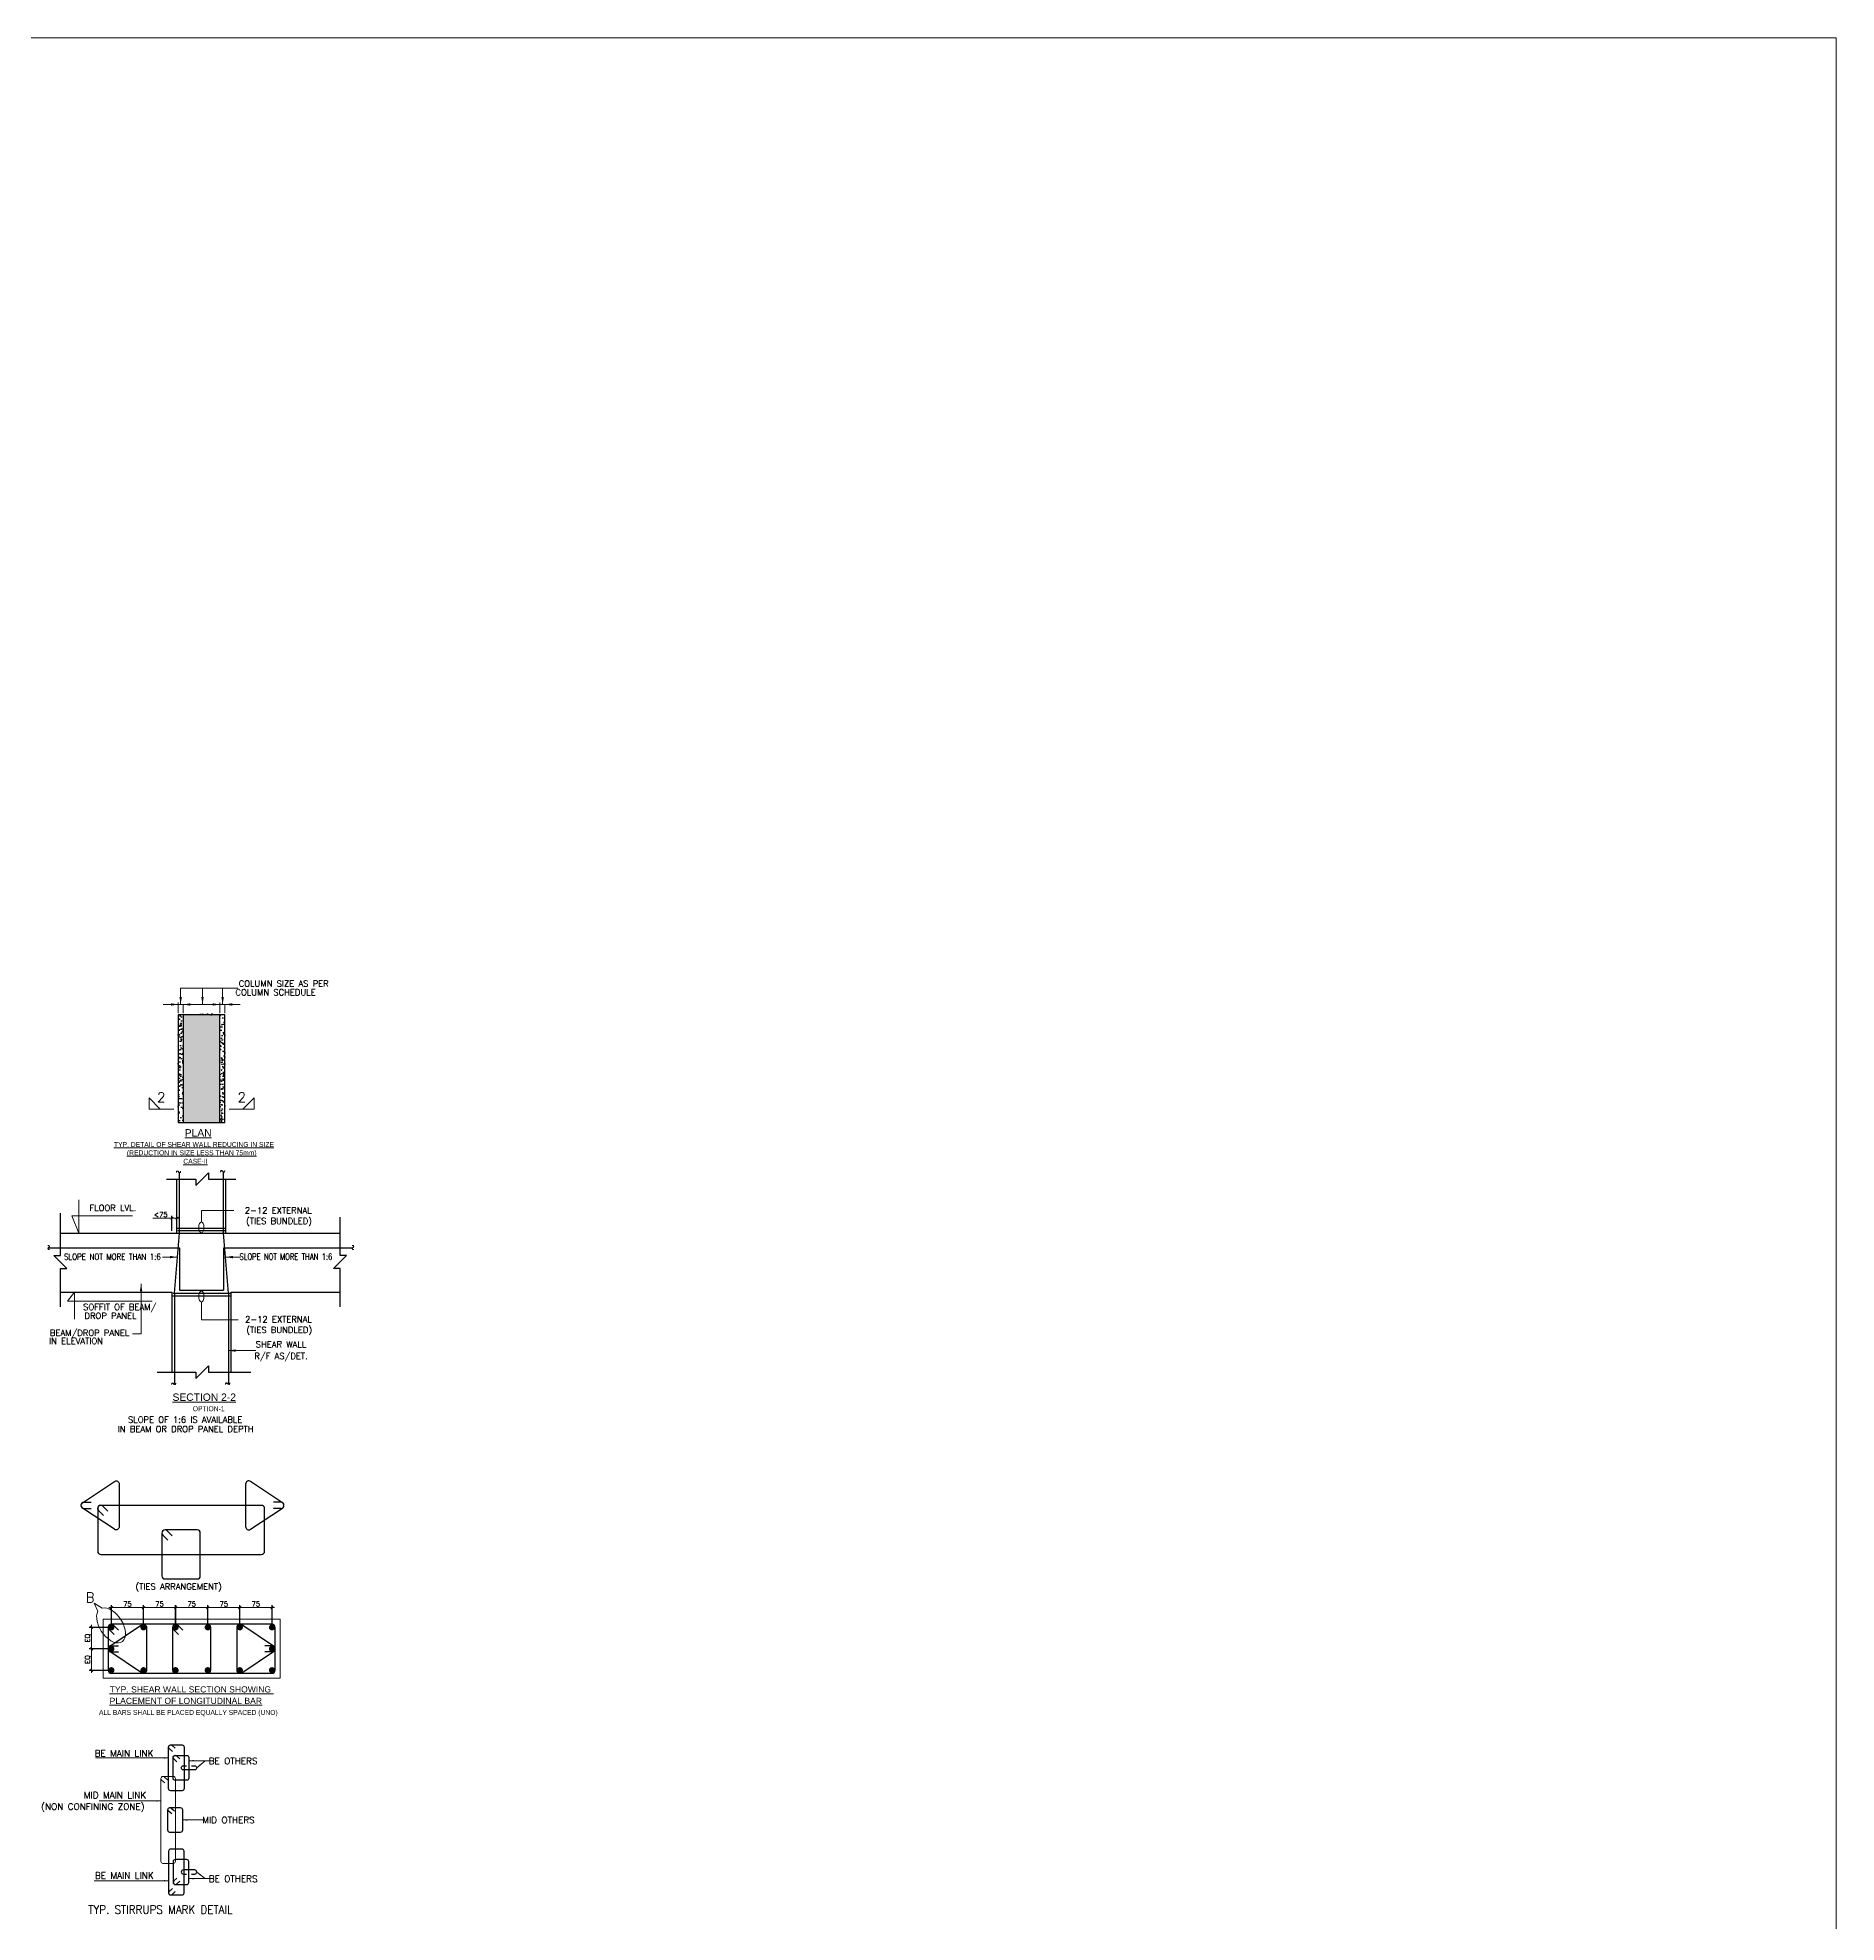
# Model space of a CAD drawing. Header units: millimetres. Extents: x 1123469 to 1752051, y -126924 to 196924.
# Drawn here: x 1678765 to 1752051, y -55358 to 21436 of the extents above; entities that cross this region are included whole.
import ezdxf
from ezdxf.enums import TextEntityAlignment as Align

# ---------------------------------------------------------------- set-up
doc = ezdxf.new("R2010")
doc.units = ezdxf.units.MM
doc.header["$LTSCALE"] = 500
doc.header["$MEASUREMENT"] = 0
doc.header["$PDMODE"] = 34
for name, pattern in [('1', [0]), ('ACAD_ISO04W100', [30, 24, -3, 0, -3]), ('DASHDOT', [1, 0.5, -0.25, 0, -0.25])]:
    doc.linetypes.add(name, pattern=pattern)
doc.layers.get('Defpoints').update_dxf_attribs({"lineweight": 0})
for name, color, linetype in [('beam', 4, '1'), ('GRID-STRUCTRE', 9, 'ACAD_ISO04W100'), ('Reinf', 4, 'Continuous')]:
    doc.layers.add(name, color=color, linetype=linetype)
for name, color, linetype, lineweight in [('DIAMENTION', 1, 'Continuous', 0), ('DIM', 1, 'Continuous', 20), ('HATCH', 1, 'Continuous', 5), ('LINE', 7, 'Continuous', 13), ('Omx-Hatch', 252, 'Continuous', 5), ('Omx-Text', 3, 'Continuous', 18), ('Omx-Text Heading', 91, 'Continuous', 18), ('S - SUNK', 251, 'Continuous', 0), ('ST REINF.', 4, 'Continuous', 30), ('STEEL', 7, 'Continuous', 20), ('STEEL 1', 1, 'DASHDOT', 15), ('TEXT', 7, 'Continuous', 13), ('TEXT 3', 3, 'Continuous', 5), ('TEXT2', 3, 'Continuous', 15), ('title box', 7, 'Continuous', 20)]:
    doc.layers.add(name, color=color, linetype=linetype, lineweight=lineweight)
doc.styles.add('2MM', font='romans.shx', dxfattribs={"width": 0.7})
doc.styles.add('ARIAL', font='arial.ttf')
doc.styles.add('BHTESHT$0$HSCC2', font='romanc.shx')
doc.styles.add('MAH', font='romand.shx', dxfattribs={"height": 250})
doc.styles.add('RD', font='romand.shx', dxfattribs={"height": 200})
doc.styles.add('ROMANT', font='romant__.ttf', dxfattribs={"width": 0.9, "height": 600})
doc.styles.add('RT', font='romant.shx', dxfattribs={"height": 8})
doc.styles.add('STYLE4', font='ARIALN.TTF')
doc.dimstyles.new('SHUIB', dxfattribs={"dimtxt": 200, "dimasz": 180, "dimexe": 100, "dimexo": 250, "dimgap": 50, "dimtad": 2, "dimdec": 0, "dimzin": 1, "dimdsep": 46, "dimtxsty": '2MM', "dimblk": 'OBLIQUE', "dimcen": 0, "dimdle": 100, "dimclrd": 1, "dimclre": 1, "dimclrt": 3, "dimadec": 0, "dimazin": 0, "dimtfac": 1, "dimtdec": 0, "dimtix": 1, "dimtmove": 2, "dimatfit": 3, "dimfxl": 1, "dimtolj": 1, "dimlwd": -1, "dimarcsym": 0})

# ---------------------------------------------------------------- blocks, each defined once
blk = doc.blocks.new('_Oblique')
at = {"color": 0, "linetype": 'ByBlock', "lineweight": -2}
blk.add_line((-0.5, -0.5), (0.5, 0.5), dxfattribs=at)
blk = doc.blocks.new('*D98')
at = {"layer": 'Defpoints', "color": 0, "transparency": 16777216}
for p in [(1684437, -26669), (1684237, -27278, 0), (1684437, -27278, 0)]:
    blk.add_point(p, dxfattribs=at)
at = {"layer": 'Omx-Text', "color": 1, "transparency": 16777216}
for p, q in [((1683461, -26669), (1684237, -26669)), ((1684137, -26669), (1684537, -26669))]:
    blk.add_line(p, q, dxfattribs=at)
at = {"layer": 'Omx-Text', "color": 1, "lineweight": -2, "transparency": 16777216}
for p, q in [((1684237, -27178), (1684237, -26569)), ((1684437, -27178), (1684437, -26569))]:
    blk.add_line(p, q, dxfattribs=at)
at = {"layer": 'Omx-Text', "color": 1, "transparency": 16777216, "xscale": 100, "yscale": 100, "zscale": 100, "rotation": 180}
blk.add_blockref('_Oblique', (1684237, -26669), dxfattribs=at)
at = {"layer": 'Omx-Text', "color": 1, "transparency": 16777216, "xscale": 100, "yscale": 100, "zscale": 100}
blk.add_blockref('_Oblique', (1684437, -26669), dxfattribs=at)
at = {"layer": 'Omx-Text', "color": 3, "transparency": 16777216, "insert": (1683782, -26519), "char_height": 200, "attachment_point": 5, "style": 'RD'}
blk.add_mtext('\\A1;<75', dxfattribs=at)
blk = doc.blocks.new('*D101')
at = {"layer": 'Defpoints', "color": 0, "transparency": 16777216}
for p in [(1681770, -42536), (1681770, -43342, 0), (1683076, -43339, 0)]:
    blk.add_point(p, dxfattribs=at)
at = {"layer": 'Omx-Text', "color": 1, "transparency": 16777216}
blk.add_line((1683176, -42536), (1681670, -42536), dxfattribs=at)
at = {"layer": 'Omx-Text', "color": 1, "lineweight": -2, "transparency": 16777216}
for p, q in [((1681770, -43242), (1681770, -42436)), ((1683076, -43239), (1683076, -42436))]:
    blk.add_line(p, q, dxfattribs=at)
at = {"layer": 'Omx-Text', "color": 1, "transparency": 16777216, "xscale": 100, "yscale": 100, "zscale": 100, "rotation": 180}
blk.add_blockref('_Oblique', (1681770, -42536), dxfattribs=at)
at = {"layer": 'Omx-Text', "color": 1, "transparency": 16777216, "xscale": 100, "yscale": 100, "zscale": 100}
blk.add_blockref('_Oblique', (1683076, -42536), dxfattribs=at)
at = {"layer": 'Omx-Text', "color": 3, "transparency": 16777216, "insert": (1682423, -42386), "char_height": 200, "attachment_point": 5, "style": 'RD'}
blk.add_mtext('\\A1;75', dxfattribs=at)
blk = doc.blocks.new('*D102')
at = {"layer": 'Defpoints', "color": 0, "transparency": 16777216}
for p in [(1683076, -42536), (1683076, -43339, 0), (1684385, -43339, 0)]:
    blk.add_point(p, dxfattribs=at)
at = {"layer": 'Omx-Text', "color": 1, "transparency": 16777216}
blk.add_line((1684485, -42536), (1682976, -42536), dxfattribs=at)
at = {"layer": 'Omx-Text', "color": 1, "lineweight": -2, "transparency": 16777216}
for p, q in [((1683076, -43239), (1683076, -42436)), ((1684385, -43239), (1684385, -42436))]:
    blk.add_line(p, q, dxfattribs=at)
at = {"layer": 'Omx-Text', "color": 1, "transparency": 16777216, "xscale": 100, "yscale": 100, "zscale": 100, "rotation": 180}
blk.add_blockref('_Oblique', (1683076, -42536), dxfattribs=at)
at = {"layer": 'Omx-Text', "color": 1, "transparency": 16777216, "xscale": 100, "yscale": 100, "zscale": 100}
blk.add_blockref('_Oblique', (1684385, -42536), dxfattribs=at)
at = {"layer": 'Omx-Text', "color": 3, "transparency": 16777216, "insert": (1683731, -42386), "char_height": 200, "attachment_point": 5, "style": 'RD'}
blk.add_mtext('\\A1;75', dxfattribs=at)
blk = doc.blocks.new('*D103')
at = {"layer": 'Defpoints', "color": 0, "transparency": 16777216}
for p in [(1684387, -42536), (1684387, -43342, 0), (1685693, -43339, 0)]:
    blk.add_point(p, dxfattribs=at)
at = {"layer": 'Omx-Text', "color": 1, "transparency": 16777216}
blk.add_line((1685793, -42536), (1684287, -42536), dxfattribs=at)
at = {"layer": 'Omx-Text', "color": 1, "lineweight": -2, "transparency": 16777216}
for p, q in [((1684387, -43242), (1684387, -42436)), ((1685693, -43239), (1685693, -42436))]:
    blk.add_line(p, q, dxfattribs=at)
at = {"layer": 'Omx-Text', "color": 1, "transparency": 16777216, "xscale": 100, "yscale": 100, "zscale": 100, "rotation": 180}
blk.add_blockref('_Oblique', (1684387, -42536), dxfattribs=at)
at = {"layer": 'Omx-Text', "color": 1, "transparency": 16777216, "xscale": 100, "yscale": 100, "zscale": 100}
blk.add_blockref('_Oblique', (1685693, -42536), dxfattribs=at)
at = {"layer": 'Omx-Text', "color": 3, "transparency": 16777216, "insert": (1685040, -42386), "char_height": 200, "attachment_point": 5, "style": 'RD'}
blk.add_mtext('\\A1;75', dxfattribs=at)
blk = doc.blocks.new('*D104')
at = {"layer": 'Defpoints', "color": 0, "transparency": 16777216}
for p in [(1685693, -42536), (1685693, -43339, 0), (1687002, -43339, 0)]:
    blk.add_point(p, dxfattribs=at)
at = {"layer": 'Omx-Text', "color": 1, "transparency": 16777216}
blk.add_line((1687102, -42536), (1685593, -42536), dxfattribs=at)
at = {"layer": 'Omx-Text', "color": 1, "lineweight": -2, "transparency": 16777216}
for p, q in [((1685693, -43239), (1685693, -42436)), ((1687002, -43239), (1687002, -42436))]:
    blk.add_line(p, q, dxfattribs=at)
at = {"layer": 'Omx-Text', "color": 1, "transparency": 16777216, "xscale": 100, "yscale": 100, "zscale": 100, "rotation": 180}
blk.add_blockref('_Oblique', (1685693, -42536), dxfattribs=at)
at = {"layer": 'Omx-Text', "color": 1, "transparency": 16777216, "xscale": 100, "yscale": 100, "zscale": 100}
blk.add_blockref('_Oblique', (1687002, -42536), dxfattribs=at)
at = {"layer": 'Omx-Text', "color": 3, "transparency": 16777216, "insert": (1686349, -42386), "char_height": 200, "attachment_point": 5, "style": 'RD'}
blk.add_mtext('\\A1;75', dxfattribs=at)
blk = doc.blocks.new('*D105')
at = {"layer": 'Defpoints', "color": 0, "transparency": 16777216}
for p in [(1687002, -42535), (1687002, -43339, 0), (1688315, -43345, 0)]:
    blk.add_point(p, dxfattribs=at)
at = {"layer": 'Omx-Text', "color": 1, "transparency": 16777216}
blk.add_line((1688415, -42535), (1686902, -42535), dxfattribs=at)
at = {"layer": 'Omx-Text', "color": 1, "lineweight": -2, "transparency": 16777216}
for p, q in [((1687002, -43239), (1687002, -42435)), ((1688315, -43245), (1688315, -42435))]:
    blk.add_line(p, q, dxfattribs=at)
at = {"layer": 'Omx-Text', "color": 1, "transparency": 16777216, "xscale": 100, "yscale": 100, "zscale": 100, "rotation": 180}
blk.add_blockref('_Oblique', (1687002, -42535), dxfattribs=at)
at = {"layer": 'Omx-Text', "color": 1, "transparency": 16777216, "xscale": 100, "yscale": 100, "zscale": 100}
blk.add_blockref('_Oblique', (1688315, -42535), dxfattribs=at)
at = {"layer": 'Omx-Text', "color": 3, "transparency": 16777216, "insert": (1687656, -42385), "char_height": 200, "attachment_point": 5, "style": 'RD'}
blk.add_mtext('\\A1;75', dxfattribs=at)
blk = doc.blocks.new('*D106')
at = {"layer": 'Defpoints', "color": 0, "transparency": 16777216}
for p in [(1681767, -43339, 0), (1680964, -44215), (1681767, -44215, 0)]:
    blk.add_point(p, dxfattribs=at)
at = {"layer": 'Omx-Text', "color": 1, "lineweight": -2, "transparency": 16777216}
for p, q in [((1681667, -43339), (1680864, -43339)), ((1681667, -44215), (1680864, -44215))]:
    blk.add_line(p, q, dxfattribs=at)
at = {"layer": 'Omx-Text', "color": 1, "transparency": 16777216}
blk.add_line((1680964, -43239), (1680964, -44315), dxfattribs=at)
at = {"layer": 'Omx-Text', "color": 1, "transparency": 16777216, "xscale": 100, "yscale": 100, "zscale": 100}
for p, rotation in [((1680964, -43339), 90), ((1680964, -44215), 270)]:
    blk.add_blockref('_Oblique', p, dxfattribs=dict(at, rotation=rotation))
at = {"layer": 'Omx-Text', "color": 3, "transparency": 16777216, "insert": (1680804, -43777), "char_height": 200, "attachment_point": 5, "rotation": 90, "style": 'RD'}
blk.add_mtext('\\A1;EQ', dxfattribs=at)
blk = doc.blocks.new('*D107')
at = {"layer": 'Defpoints', "color": 0, "transparency": 16777216}
for p in [(1681767, -44215, 0), (1680964, -45091), (1681767, -45091, 0)]:
    blk.add_point(p, dxfattribs=at)
at = {"layer": 'Omx-Text', "color": 1, "lineweight": -2, "transparency": 16777216}
for p, q in [((1681667, -44215), (1680864, -44215)), ((1681667, -45091), (1680864, -45091))]:
    blk.add_line(p, q, dxfattribs=at)
at = {"layer": 'Omx-Text', "color": 1, "transparency": 16777216}
blk.add_line((1680964, -44115), (1680964, -45191), dxfattribs=at)
at = {"layer": 'Omx-Text', "color": 1, "transparency": 16777216, "xscale": 100, "yscale": 100, "zscale": 100}
for p, rotation in [((1680964, -44215), 90), ((1680964, -45091), 270)]:
    blk.add_blockref('_Oblique', p, dxfattribs=dict(at, rotation=rotation))
at = {"layer": 'Omx-Text', "color": 3, "transparency": 16777216, "insert": (1680804, -44653), "char_height": 200, "attachment_point": 5, "rotation": 90, "style": 'RD'}
blk.add_mtext('\\A1;EQ', dxfattribs=at)
blk = doc.blocks.new('A$C865e0043')
at = {"layer": 'ST REINF.', "elevation": 0}
for points in [[(108, 3300), (548, 3300, -0.414214), (628, 3220), (628, 1609, -0.414214), (548, 1529), (108, 1529, -0.414214), (28, 1609), (28, 3220, -0.414214)], [(283, 2897), (724, 2897, -0.414214), (804, 2817), (804, 2011, -0.414214), (724, 1931), (283, 1931, -0.414214), (203, 2011), (203, 2817, -0.414214)], [(108, -2500), (548, -2500, 0.414214), (628, -2420), (628, -809, 0.414214), (548, -729), (108, -729, 0.414214), (28, -809), (28, -2420, 0.414214)], [(283, -2097), (724, -2097, 0.414214), (804, -2017), (804, -1211, 0.414214), (724, -1131), (283, -1131, 0.414214), (203, -1211), (203, -2017, 0.414214)]]:
    blk.add_lwpolyline(points, format="xyb", close=True, dxfattribs=at)
at = {"layer": 'ST REINF.'}
for points in [[(176, 3051), (55, 3161, -1), (161, 3279), (283, 3170)], [(148, 631), (27, 741, -1), (133, 859), (255, 750)], [(176, -2251), (55, -2361, 1), (161, -2479), (283, -2370)]]:
    blk.add_lwpolyline(points, format="xyb", dxfattribs=at)
at = {"layer": 'ST REINF.', "elevation": 0}
for points in [[(352, 2648), (230, 2758, -1), (337, 2877), (459, 2767)], [(916, 2494), (1038, 2494, -0.414214), (1118, 2414), (1118, 2414, -0.414214), (1038, 2334), (597, 2334, -0.414214), (517, 2414), (517, 2414, -0.414214), (597, 2494), (724, 2494)], [(352, -1848), (230, -1958, 1), (337, -2077), (459, -1967)], [(916, -1694), (1038, -1694, 0.414214), (1118, -1614), (1118, -1614, 0.414214), (1038, -1534), (597, -1534, 0.414214), (517, -1614), (517, -1614, 0.414214), (597, -1694), (724, -1694)]]:
    blk.add_lwpolyline(points, format="xyb", dxfattribs=at)
at = {"layer": 'ST REINF.'}
blk.add_lwpolyline([(80, 880), (480, 880, -0.414214), (560, 800), (560, 0, -0.414214), (480, -80), (80, -80, -0.414214), (0, 0), (0, 800, -0.414214)], format="xyb", close=True, dxfattribs=at)
at = {"layer": 'STEEL 1', "color": 5, "linetype": 'ByBlock', "ltscale": 0.3, "elevation": 0}
blk.add_lwpolyline([(-189, -1280), (211, -1280, 0.414214), (291, -1200), (291, 2000, 0.414214), (211, 2080), (-189, 2080, 0.414214), (-269, 2000), (-269, -1200, 0.414214)], format="xyb", close=True, dxfattribs=at)
at = {"layer": 'STEEL 1', "color": 5, "linetype": 'ByBlock', "ltscale": 0.3}
blk.add_lwpolyline([(-120, 1831), (-242, 1941, -1), (-135, 2059), (-13, 1950)], format="xyb", dxfattribs=at)
at = {"layer": 'TEXT', "style": 'RD'}
for s, p in [('BE MAIN LINK', (-2831, 2849)), ('BE OTHERS', (1577, 2554)), ('MID MAIN LINK', (-3248, 1232)), ('(NON CONFINING ZONE)', (-4897, 791)), ('MID OTHERS', (1329, 271)), ('BE MAIN LINK', (-2819, -1872)), ('BE OTHERS', (1579, -1999))]:
    blk.add_text(s, height=250, dxfattribs=at).set_placement(p)
at = {"layer": 'TEXT2', "color": 2, "lineweight": 20, "style": 'BHTESHT$0$HSCC2', "width": 0.9}
blk.add_text('TYP. STIRRUPS MARK DETAIL', height=325, dxfattribs=at).set_placement((-3078, -3226))
at = {"layer": 'title box', "color": 5, "linetype": 'Continuous', "ltscale": 0.3}
for points in [[(28, 2795), (-2795, 2795)], [(816, 2690), (1616, 2690)], [(1118, 2414), (1444, 2690), (1616, 2690)], [(-269, 1136), (-2656, 1136)], [(572, 398), (1372, 398)], [(28, -1950), (-2843, -1950)], [(816, -1867), (1616, -1867)], [(1118, -1614), (1444, -1867), (1616, -1867)]]:
    blk.add_leader(points, dimstyle='SHUIB', override={"dimasz": 175, "dimtad": 0, "dimfxl": 100, "dimarcsym": 1}, dxfattribs=at)

msp = doc.modelspace()

# ---------------------------------------------------------------- hatches: boundary and pattern name
at = {"layer": 'GRID-STRUCTRE', "ltscale": 50}
h = msp.add_hatch(dxfattribs=at)
h.set_pattern_fill('AR-CONC', color=6, scale=50, style=0)
h.set_pattern_definition([(50, (732876.58, -148879.88), (358.63009, -31.37607), [37.5, -412.5]), (355, (732876.6, -148879.9), (-69.37567, 376.09607), [30, -330]), (100.4514, (732906.47, -148882.5), (289.25469, 344.71977), [31.8701, -350.57106]), (46.1842, (732876.6, -148779.9), (533.62052, -82.7595), [56.25, -618.75]), (96.6356, (732921.05, -148786.8), (467.33135, 487.05894), [47.80514, -525.8565]), (351.1842, (732876.6, -148779.9), (467.33097, 487.0593), [45, -495]), (21, (732926.58, -148804.88), (298.45353, -201.309445), [37.5, -412.5]), (326, (732926.6, -148804.9), (121.65767, 362.57502), [30, -330]), (71.4514, (732951.45, -148821.66), (420.11131, 161.26525), [31.8701, -350.57106]), (37.5, (732876.58, -148879.88), (6.079928, 166.446927), [0, -326, 0, -335, 0, -331.25]), (7.5, (732876.58, -148879.88), (131.53477, 197.205856), [0, -191, 0, -318.5, 0, -126.25]), (327.5, (732765.08, -148879.88), (266.911218, -11.277436), [0, -125, 0, -390, 0, -517.5]), (317.5, (732715.08, -148879.88), (291.593085, 50.05249), [0, -162.5, 0, -259, 0, -367.5])])
h.paths.add_polyline_path([(1686390.9, -18385.1), (1684490.6, -18385.1), (1684490.6, -22769.7), (1686390.6, -22769.7)])
h.paths.add_polyline_path([(1686190.6, -22769.7), (1686190.6, -18310.1), (1684690.6, -18385.1), (1684690.6, -22769.7)])
at = {"layer": 'HATCH', "ltscale": 50}
h = msp.add_hatch(dxfattribs=at)
h.set_pattern_fill('AR-CONC', color=256, scale=500, style=0)
h.set_pattern_definition([(50, (525481.5, -212580.3), (3586.301, -313.761), [375, -4125]), (355, (525481.5, -212580.3), (-693.757, 3760.961), [300, -3300]), (100.4514, (525780.3, -212606.5), (2892.547, 3447.198), [318.701, -3505.71]), (46.1842, (525481.5, -211580.3), (5336.205, -827.595), [562.5, -6187.5]), (96.6356, (525926, -211649.3), (4673.314, 4870.59), [478.051, -5258.565]), (351.1842, (525481.5, -211580.3), (4673.31, 4870.593), [450, -4950]), (21, (525981.5, -211830.3), (2984.535, -2013.0945), [375, -4125]), (326, (525981.5, -211830.3), (1216.577, 3625.75), [300, -3300]), (71.4514, (526230.2, -211998), (4201.113, 1612.652), [318.701, -3505.71]), (37.5, (525481.5, -212580.3), (60.7993, 1664.4693), [0, -3260, 0, -3350, 0, -3312.5]), (7.5, (525481.5, -212580.3), (1315.3477, 1972.0586), [0, -1910, 0, -3185, 0, -1262.5]), (327.5, (524366.5, -212580.3), (2669.1122, -112.7744), [0, -1250, 0, -3900, 0, -5175]), (317.5, (523866.5, -212580.3), (2915.931, 500.525), [0, -1625, 0, -2590, 0, -3675])])
h.paths.add_polyline_path([(1683990.6, -22769.7), (1686390.6, -22769.7), (1686390.6, -20769.7), (1683990.6, -20769.7)])
h.paths.add_polyline_path([(1684190.6, -22769.7), (1686190.6, -22769.7), (1686190.6, -20769.7), (1684190.6, -20769.7)], flags=17)
at = {"layer": 'Omx-Hatch', "ltscale": 50}
msp.add_hatch(color=256, dxfattribs=at).paths.add_polyline_path([(1686190.6, -22769.7), (1686190.6, -18385.1), (1684690.6, -18385.1), (1684690.6, -22769.7)])

# ---------------------------------------------------------------- linework, layer by layer
at = {"layer": 'beam', "ltscale": 50}
for p, q in [((1684016.6, -25078.5, -4), (1685203, -25078.5, -4)), ((1684437.4, -27278.3, -4), (1684437.4, -25078.5, -4)), ((1685203, -25340.5, -4), (1685727.1, -24816.4, -4)), ((1685203, -25078.5, -4), (1685203, -25340.5, -4)), ((1685727.1, -24816.4, -4), (1685727.1, -25078.5, -4)), ((1685727.1, -25078.5, -4), (1686832.8, -25078.5, -4)), ((1686437.4, -27278.3, -4), (1686437.4, -25078.5, -4)), ((1679690.3, -28188.6, -4), (1679690.3, -26461.5, -4)), ((1691084.4, -28188.6, -4), (1691084.4, -26626.9, -4)), ((1679690.3, -27278.3, -4), (1691084.4, -27278.3, -4)), ((1679952.4, -28712.6, -4), (1679428.3, -28188.6, -4)), ((1679428.3, -28188.6, -4), (1679690.3, -28188.6, -4)), ((1690822.3, -28712.6, -4), (1691346.4, -28188.6, -4)), ((1691346.4, -28188.6, -4), (1691084.4, -28188.6, -4)), ((1679690.3, -30279.9, -4), (1679690.3, -28712.6, -4)), ((1679690.3, -28712.6, -4), (1679952.4, -28712.6, -4)), ((1691084.4, -28712.6, -4), (1690822.3, -28712.6, -4)), ((1691084.4, -30279.9, -4), (1691084.4, -28712.6, -4)), ((1679690.3, -29678.3, -4), (1684237.4, -29678.3, -4)), ((1684237.4, -29678.3, -4), (1684237.4, -32941.4, -4)), ((1686637.4, -29678.3, -4), (1686637.4, -32941.4, -4)), ((1686637.4, -29678.3, -4), (1691084.4, -29678.3, -4)), ((1683635.7, -32941.4, -4), (1685203, -32941.4, -4)), ((1685203, -33203.5, -4), (1685727.1, -32679.4, -4)), ((1685203, -32941.4, -4), (1685203, -33203.5, -4)), ((1685727.1, -32679.4, -4), (1685727.1, -32941.4, -4)), ((1685727.1, -32941.4, -4), (1687454.1, -32941.4, -4))]:
    msp.add_line(p, q, dxfattribs=at)
at = {"layer": 'beam', "ltscale": 50, "elevation": -4}
for points in [[(1684490.6, -22769.7), (1686390.6, -22769.7), (1686390.6, -18385.1), (1684490.6, -18385.1)], [(1684690.6, -22769.7), (1686190.6, -22769.7), (1686190.6, -18385.1), (1684690.6, -18385.1)]]:
    msp.add_lwpolyline(points, close=True, dxfattribs=at)
at = {"layer": 'Defpoints', "color": 0, "linetype": 'ByBlock', "ltscale": 50}
for p in [(1684690.6, -18385.1, -4), (1684690.6, -18385.1, -4), (1686190.6, -18385.1, -4), (1686190.6, -18385.1, -4)]:
    msp.add_point(p, dxfattribs=at)
at = {"layer": 'DIAMENTION', "ltscale": 100}
for p, q in [((1684118.4, -17958.5, -4), (1683918.4, -17958.5, -4)), ((1684490.6, -18310.1, -4), (1684490.6, -17883.5, -4)), ((1684490.6, -18310.1, -4), (1684490.6, -17883.5, -4)), ((1684490.6, -17958.5, -4), (1684690.9, -17958.5, -4)), ((1684690.9, -17958.5, -4), (1684690.9, -18310.6, -4)), ((1684890.6, -17958.5, -4), (1685818.4, -17958.5, -4)), ((1684890.6, -17958.5, -4), (1685090.6, -17958.5, -4)), ((1685818.4, -17958.5, -4), (1685618.4, -17958.5, -4)), ((1686190.6, -18310.1, -4), (1686190.6, -17883.5, -4)), ((1686190.6, -18310.1, -4), (1686190.6, -17883.5, -4)), ((1686190.6, -17958.5, -4), (1686390.9, -17958.5, -4)), ((1686390.9, -17958.5, -4), (1686390.9, -18310.6, -4)), ((1685433, -26355.3, -4), (1686763.1, -26355.3, -4)), ((1685433, -26819.1, -4), (1685433, -26355.3, -4)), ((1685433, -30082.1, -4), (1685433, -30803.8, -4)), ((1685433, -30803.8, -4), (1686931.5, -30803.8, -4))]:
    msp.add_line(p, q, dxfattribs=at)
msp.add_ellipse((1685433, -27042.7, -4), major_axis=(0, -223.6), ratio=0.4686774, dxfattribs=at)
at = {"layer": 'DIAMENTION', "ltscale": 100, "extrusion": (-4.57245e-35, -3.69981e-15, -1)}
msp.add_ellipse((1685433, -29858.5, -4), major_axis=(0, 223.6), ratio=0.4686774, dxfattribs=at)
at = {"layer": 'DIM'}
for p, q in [((1681222.3, -42678.1), (1681070.6, -42355.3)), ((1681070.6, -42355.3), (1681386.8, -42552))]:
    msp.add_line(p, q, dxfattribs=at)
at = {"layer": 'DIM', "extrusion": (-1.68823e-20, -3.69997e-15, -1)}
msp.add_ellipse((1681754.6, -43257.8), major_axis=(-447.9, 669.5), ratio=0.5729963, start_param=0.189167, end_param=6.0199943, dxfattribs=at)
at = {"layer": 'HATCH', "const_width": 125}
for points in [[(1681704.7, -43339.2, 1), (1681829.7, -43339.2, 1)], [(1683013.4, -43339.2, 1), (1683138.4, -43339.2, 1)], [(1684322, -43339.2, 1), (1684447, -43339.2, 1)], [(1685630.7, -43339.2, 1), (1685755.7, -43339.2, 1)], [(1686939.3, -43339.2, 1), (1687064.3, -43339.2, 1)], [(1688374.5, -43339.2, -1), (1688249.5, -43339.2, -1)], [(1681704.7, -44215.3, -1), (1681829.7, -44215.3, -1)], [(1688374.5, -44215.3, 1), (1688249.5, -44215.3, 1)], [(1681704.7, -45085.3, -1), (1681829.7, -45085.3, -1)], [(1683013.4, -45085.3, -1), (1683138.4, -45085.3, -1)], [(1684322, -45085.3, -1), (1684447, -45085.3, -1)], [(1685630.7, -45085.3, -1), (1685755.7, -45085.3, -1)], [(1686939.3, -45085.3, -1), (1687064.3, -45085.3, -1)], [(1688374.5, -45085.3, 1), (1688249.5, -45085.3, 1)]]:
    msp.add_lwpolyline(points, format="xyb", close=True, dxfattribs=at)
at = {"layer": 'LINE', "linetype": 'ByBlock', "ltscale": 3}
for p, q in [((1680440, -25922.6, -4), (1680440, -27278.3, -4)), ((1680440, -27278.3, -4), (1680155.7, -26576.6, -4)), ((1680155.7, -26576.6, -4), (1682631.3, -26576.6, -4)), ((1680265.9, -29678.3, -4), (1679981.6, -30051.7, -4)), ((1680265.9, -30775.2, -4), (1680265.9, -29678.3, -4)), ((1679981.6, -30051.7, -4), (1683424.6, -30051.7, -4))]:
    msp.add_line(p, q, dxfattribs=at)
at = {"layer": 'LINE', "color": 1, "ltscale": 50, "elevation": -4}
for points in [[(1684311.7, -22223), (1683302.2, -22223), (1683302.2, -21764.4), (1683758.6, -22223)], [(1686569.5, -22223), (1687579.1, -22223), (1687579.1, -21764.4), (1687122.7, -22223)]]:
    msp.add_lwpolyline(points, dxfattribs=at)
at = {"layer": 'LINE'}
msp.add_lwpolyline([(1681439.6, -43012.2), (1681439.6, -45412.2), (1688639.6, -45412.2), (1688639.6, -43012.2)], close=True, dxfattribs=at)
at = {"layer": 'Reinf', "ltscale": 50}
for p, q in [((1684537.4, -27278.3, -4), (1684537.4, -24797, -4)), ((1686337.4, -27278.3, -4), (1686337.4, -24780.5, -4)), ((1684337.4, -29728.3, -4), (1684537.4, -27278.3, -4)), ((1684445.8, -27072.9, -4), (1686420.2, -27072.9, -4)), ((1684471.6, -27172.9, -4), (1686411.6, -27172.9, -4)), ((1686537.4, -29728.3, -4), (1686337.4, -27278.3, -4)), ((1684252.8, -29828.3, -4), (1686622.2, -29828.3, -4)), ((1684278.6, -29728.3, -4), (1686613.6, -29728.3, -4)), ((1684337.4, -29728.3, -4), (1684337.4, -33405.1, -4)), ((1686537.4, -29728.3, -4), (1686537.4, -33399.2, -4)), ((1680654.6, -38244.6), (1680948.6, -38244.6)), ((1688673.9, -38244.6), (1688379.8, -38244.6)), ((1680654.6, -38498.5), (1680948.6, -38498.5)), ((1681245.2, -38582.1), (1681449.2, -38786.7)), ((1681425, -38402.8), (1681629, -38607.3)), ((1688673.9, -38498.5), (1688379.8, -38498.5)), ((1683865.5, -39585.2), (1684069.5, -39789.7)), ((1684045.3, -39405.8), (1684249.3, -39610.4)), ((1681674.3, -43425.8), (1681878.3, -43630.4)), ((1681854.1, -43246.5), (1682058.1, -43451)), ((1684294.7, -43428.9), (1684498.7, -43633.4)), ((1684474.4, -43249.5), (1684678.4, -43454.1)), ((1681767.2, -44088.3), (1682061.3, -44088.3)), ((1681767.2, -44342.2), (1682061.3, -44342.2)), ((1688312, -44088.3), (1688018, -44088.3)), ((1688312, -44342.2), (1688018, -44342.2))]:
    msp.add_line(p, q, dxfattribs=at)
at = {"layer": 'Reinf', "linetype": 'ByBlock', "ltscale": 3}
for p, q in [((1679214, -27878.3, -4), (1684537.4, -27878.3, -4)), ((1684537.4, -27878.3, -4), (1684537.4, -29598.5, -4)), ((1686337.6, -27878.3, -4), (1686337.6, -29598.5, -4)), ((1686337.6, -27878.3, -4), (1691609, -27878.3, -4)), ((1684537.4, -29598.5, -4), (1686337.6, -29598.5, -4))]:
    msp.add_line(p, q, dxfattribs=at)
at = {"layer": 'Reinf', "ltscale": 50}
for points in [[(1680587.7, -38263.5), (1681887.9, -37393.2, -0.599675), (1682090.2, -37501.2), (1682090.2, -39235.9, -0.5985837), (1681888.2, -39344.2), (1680588.1, -38479.8, -0.53498)], [(1688740.7, -38263.5), (1687440.6, -37393.2, 0.599675), (1687238.3, -37501.2), (1687238.3, -39235.9, 0.5985837), (1687440.3, -39344.2), (1688740.4, -38479.8, 0.53498)], [(1681210.5, -38498.5), (1681210.5, -40238.5, 0.4142136), (1681340.5, -40368.5), (1687880.5, -40368.5, 0.4142136), (1688010.5, -40238.5), (1688010.5, -38498.5, 0.4142136), (1687880.5, -38368.5), (1681340.5, -38368.5, 0.4142136)], [(1683958.5, -41368.5), (1685261, -41368.5, 0.4142136), (1685391, -41238.5), (1685391, -39498.5, 0.4142136), (1685261, -39368.5), (1683958.5, -39368.5, 0.4142136), (1683828.5, -39498.5), (1683828.5, -41238.5, 0.4142136)], [(1681639.6, -43342.2), (1681639.6, -45082.2, 0.4142136), (1681769.6, -45212.2), (1688309.6, -45212.2, 0.4142136), (1688439.6, -45082.2), (1688439.6, -43342.2, 0.4142136), (1688309.6, -43212.2), (1681769.6, -43212.2, 0.4142136)], [(1681700.4, -44107.2), (1683000.5, -43236.9, -0.599675), (1683202.9, -43344.9), (1683202.9, -45079.6, -0.5985837), (1683000.9, -45187.9), (1681700.7, -44323.5, -0.53498)], [(1684387.6, -45212.2), (1685690.2, -45212.2, 0.4142136), (1685820.2, -45082.2), (1685820.2, -43342.2, 0.4142136), (1685690.2, -43212.2), (1684387.6, -43212.2, 0.4142136), (1684257.6, -43342.2), (1684257.6, -45082.2, 0.4142136)], [(1688378.9, -44107.2), (1687078.8, -43236.9, 0.599675), (1686876.4, -43344.9), (1686876.4, -45079.6, 0.5985837), (1687078.4, -45187.9), (1688378.5, -44323.5, 0.53498)]]:
    msp.add_lwpolyline(points, format="xyb", close=True, dxfattribs=at)
for centre, start, end in [((1680654.6, -38371.6), 90, 270), ((1681335.1, -38492.5), 44.925898, 224.925898), ((1688673.9, -38371.6), 270, 90), ((1683955.4, -39495.5), 44.925898, 224.925898), ((1681764.2, -43336.2), 44.925898, 224.925898), ((1684384.5, -43339.2), 44.925898, 224.925898), ((1681767.2, -44215.3), 90, 270), ((1688312, -44215.3), 270, 90)]:
    msp.add_arc(centre, 127, start, end, dxfattribs=at)
at = {"layer": 'S - SUNK', "color": 4, "ltscale": 10}
msp.add_lwpolyline([(1300761.4, 21435.7), (1752050.9, 21435.7), (1752050.9, -126923.8), (1300761.4, -126923.8)], close=True, dxfattribs=at)

# ---------------------------------------------------------------- block references
at = {"layer": 'STEEL', "color": 1, "linetype": 'Continuous', "xscale": 1.0544036028624, "yscale": 1.0544036028624, "zscale": 1.0544036028624}
msp.add_blockref('A$C865e0043', (1684069.9, -51609, 4), dxfattribs=at)

# ---------------------------------------------------------------- texts
at = {"layer": 'Omx-Text', "style": 'RD'}
for s, p in [('COLUMN SCHEDULE', (1688458.2, -17465.9, -4)), ('COLUMN SIZE AS PER ', (1688874.9, -17106.5, -4)), ('FLOOR LVL.', (1681827.8, -26248, -4)), ('2-12 EXTERNAL ', (1688652.2, -26350, -4)), ('(TIES BUNDLED)', (1688598.3, -26799.1, -4)), ('SOFFIT OF BEAM/', (1682107.2, -30304.6, -4)), (' DROP PANEL', (1681645.8, -30643.8, -4)), ('2-12 EXTERNAL ', (1688660.9, -30786.6, -4)), ('BEAM/DROP PANEL', (1680881.6, -31355.6, -4)), ('(TIES BUNDLED)', (1688607, -31235.8, -4)), ('IN ELEVATION', (1680327.6, -31673, -4)), ('R/F AS/DET.', (1688679.6, -32301.9, -4)), ('SHEAR WALL', (1688679.6, -31811.2, -4)), ('(TIES ARRANGEMENT)', (1684508.3, -41694.6))]:
    msp.add_text(s, height=250, dxfattribs=at).set_placement(p, align=Align.MIDDLE)
for width, p, p2 in [(0.725333, (1679837.5, -28362.7, -4), (1683783.6, -28362.7, -4)), (0.694297, (1686991.7, -28361.1, -4), (1690769, -28361.1, -4))]:
    msp.add_text('SLOPE NOT MORE THAN 1:6', height=250, dxfattribs=dict(at, width=width)).set_placement(p, p2, align=Align.FIT)
for s, p in [('IN BEAM OR DROP PANEL DEPTH', (1682028.5, -35386.1, 1350178.7)), ('SLOPE OF 1:6 IS AVAILABLE', (1682444.5, -35002.1, 1350178.7))]:
    msp.add_text(s, height=250, dxfattribs=at).set_placement(p)
at = {"layer": 'Omx-Text Heading'}
for s, height, style, p in [('%%UTYP. DETAIL OF SHEAR WALL REDUCING IN SIZE', 200, 'STYLE4', (1685133.2, -23664, -4)), ('%%UPLAN', 300, 'ARIAL', (1685304.5, -23188.7, -4)), ('%%U(REDUCTION IN SIZE LESS THAN 75mm)', 200, 'STYLE4', (1685042.1, -24027.9, -4)), ('%%UCASE-II', 200, 'STYLE4', (1685194.3, -24347, -4)), ('%%USECTION 2-2', 300, 'ARIAL', (1685551.2, -33959.8, -4)), ('OPTION-1 ', 200, 'STYLE4', (1685770.4, -34430.9, 1350178.7))]:
    msp.add_text(s, height=height, dxfattribs=dict(at, style=style)).set_placement(p, align=Align.MIDDLE)
for s, height, style, p in [('%%UTYP. SHEAR WALL SECTION SHOWING ', 250, 'ARIAL', (1681697.3, -45992.5)), ('ALL BARS SHALL BE PLACED EQUALLY SPACED (UNO)', 200, 'STYLE4', (1681263, -46906.9, 1350182.7)), ('%%UPLACEMENT OF LONGITUDINAL BAR', 250, 'ARIAL', (1681697.3, -46460.2))]:
    msp.add_text(s, height=height, dxfattribs=dict(at, style=style)).set_placement(p)
at = {"layer": 'Reinf', "style": 'MAH'}
for p in [(1684387.3, -24874.5, -4), (1686187.3, -24858, -4), (1684192.8, -33513.7, -4), (1686392.8, -33507.8, -4)]:
    msp.add_text('~', height=225, dxfattribs=at).set_placement(p)
for p in [(1679117, -27744.6, -4), (1691512, -27744.6, -4)]:
    msp.add_text('~', height=225, rotation=270, dxfattribs=at).set_placement(p)
at = {"layer": 'TEXT', "color": 1, "style": 'RT'}
msp.add_text('B', height=400, dxfattribs=at).set_placement((1680720.1, -42322.3))
at = {"layer": 'TEXT 3', "style": 'ROMANT'}
for p in [(1683800.4, -21741.1, -4), (1687080.8, -21741.1, -4)]:
    msp.add_text('2', height=400, dxfattribs=at).set_placement(p, align=Align.MIDDLE)

# ---------------------------------------------------------------- dimensions: what is measured, and where the dimension line sits
at = {"layer": 'Omx-Text'}
for base, p1, p2, text, picture, middle in [((1684437.4, -26668.9, -4), (1684237.4, -27278.3, -4), (1684437.4, -27278.3, -4), '<75', '*D98', (1683782, -26668.9, -4)), ((1681769.6, -42535.7, 0), (1683075.9, -43339.2), (1681769.6, -43342.2), '75', '*D101', (1682422.8, -42535.7, 0)), ((1683075.9, -42535.7, 0), (1684384.5, -43339.2), (1683075.9, -43339.2), '75', '*D102', (1683731.4, -42535.7, 0)), ((1684386.9, -42535.7, 0), (1685693.2, -43339.2), (1684386.9, -43342.2), '75', '*D103', (1685040.1, -42535.7, 0)), ((1685693.2, -42535.7, 0), (1687001.8, -43339.2), (1685693.2, -43339.2), '75', '*D104', (1686348.7, -42535.7, 0)), ((1687001.8, -42535, 0), (1688315.1, -43344.9), (1687001.8, -43339.2), '75', '*D105', (1687655.6, -42535, 0))]:
    dim = msp.add_linear_dim(base=base, p1=p1, p2=p2, text=text, dimstyle='SHUIB', override={"dimtxt": 250, "dimasz": 100, "dimexo": 100, "dimlfac": 0.25, "dimtxsty": 'RD', "dimtmove": 1}, dxfattribs=at)
    dim.commit()
    dim.dimension.update_dxf_attribs({"geometry": picture, "text_midpoint": middle, "dimtype": 160})
for base, p1, p2, picture, middle in [((1680963.7, -44215.3, 0), (1681767.2, -43339.2), (1681767.2, -44215.3), '*D106', (1680963.7, -43777.2, 0)), ((1680963.7, -45091.3, 0), (1681767.2, -44215.3), (1681767.2, -45091.3), '*D107', (1680963.7, -44653.3, 0))]:
    dim = msp.add_linear_dim(base=base, p1=p1, p2=p2, angle=90, text='EQ', dimstyle='SHUIB', override={"dimtxt": 250, "dimasz": 100, "dimexo": 100, "dimlfac": 0.25, "dimtxsty": 'RD', "dimtmove": 1}, dxfattribs=at)
    dim.commit()
    dim.dimension.update_dxf_attribs({"geometry": picture, "text_midpoint": middle, "dimtype": 160})

# ---------------------------------------------------------------- leaders
at = {"layer": 'DIAMENTION', "ltscale": 100}
for points in [[(1684590.6, -17958.5, -4), (1684590.6, -17293.5, -4), (1685480.8, -17293.5, -4)], [(1685480.8, -17958.5, -4), (1685480.8, -17293.5, -4), (1686283.9, -17293.5, -4)], [(1686300.6, -17958.5, -4), (1686300.6, -17293.5, -4), (1686923.5, -17293.5, -4)], [(1684492.3, -17958.5, -4), (1683871.2, -17958.5, -4)], [(1684690.6, -17958.5, -4), (1685319.9, -17958.5, -4)], [(1686192.3, -17958.5, -4), (1685571.2, -17958.5, -4)], [(1686390.6, -17958.5, -4), (1687019.9, -17958.5, -4)], [(1684457.8, -28252.6, -4), (1683851.4, -28252.6, -4)], [(1686417.2, -28252.6, -4), (1687023.6, -28252.6, -4)], [(1682976.1, -29347.1, -4), (1682976.8, -31378.8, -4), (1682625.1, -31378.8, -4)], [(1686532.4, -32060.3, -4), (1687654.1, -32060.3, -4)]]:
    msp.add_leader(points, dimstyle='SHUIB', override={"dimtxt": 300, "dimasz": 300, "dimexo": 100, "dimlfac": 0.25, "dimtxsty": 'RD', "dimtmove": 1}, dxfattribs=at)

doc.saveas('drawing.dxf')
